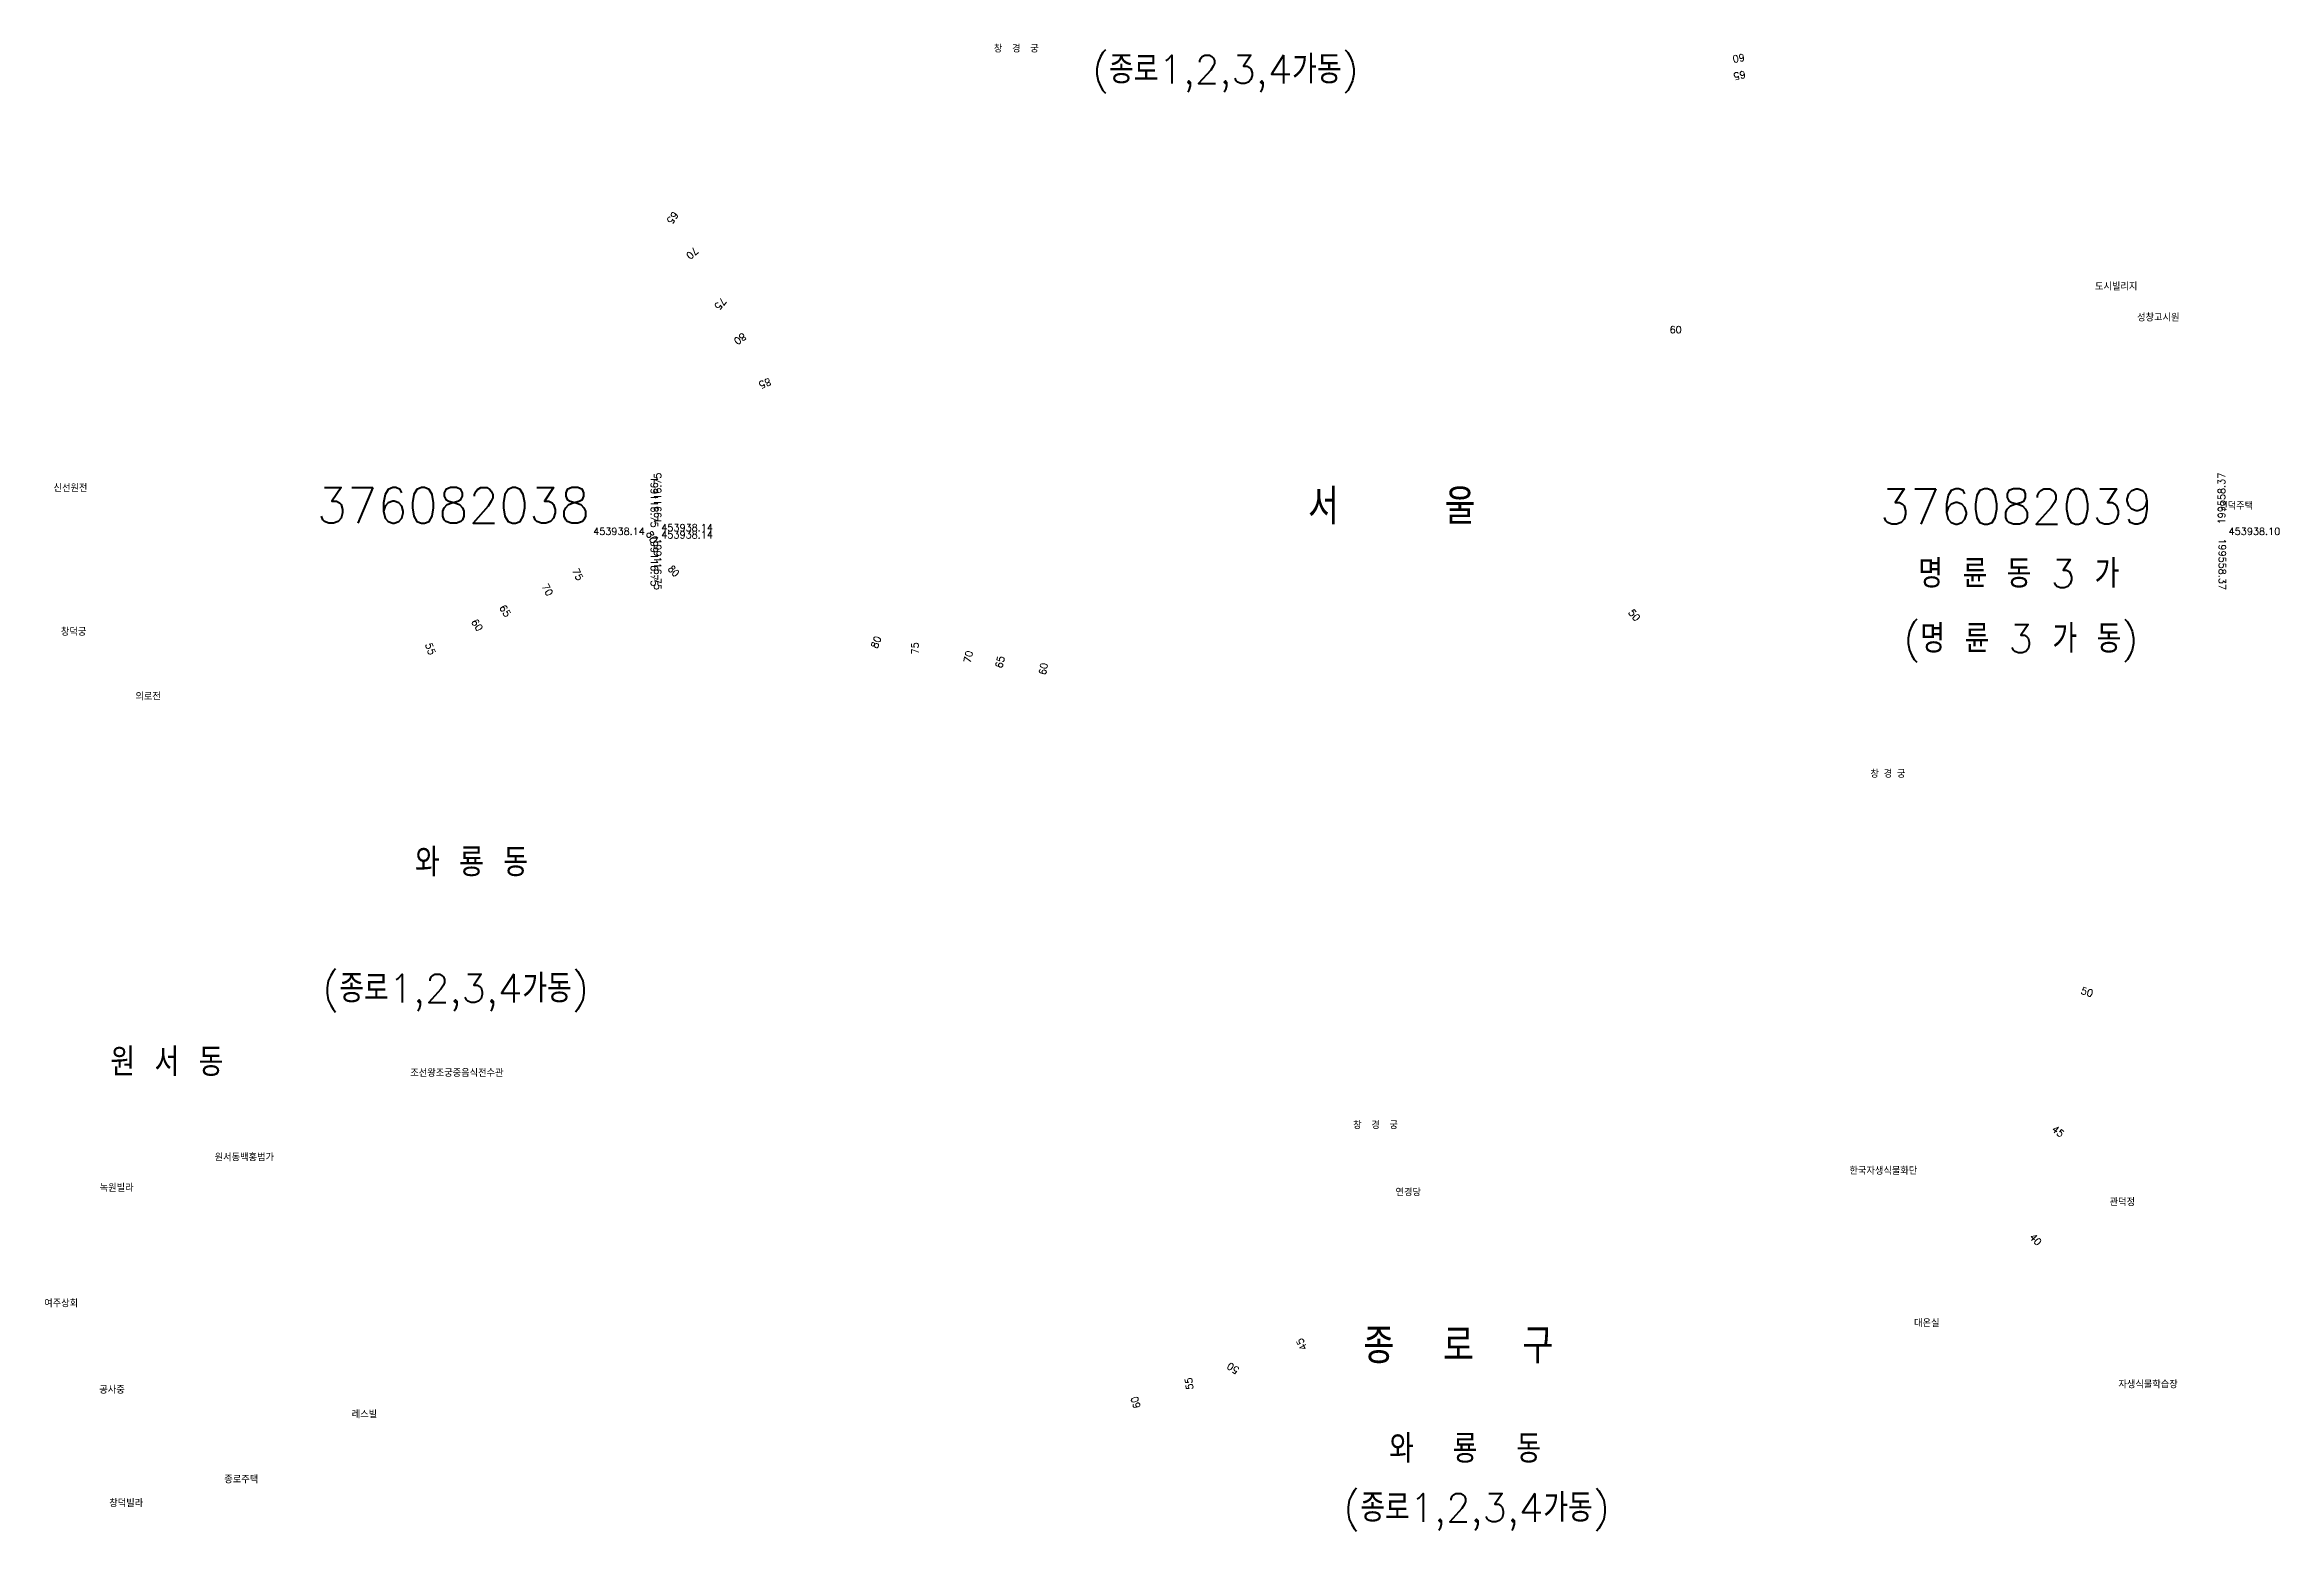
# Model space of a CAD drawing. Header units: feet. Extents: x -1222 to 199575, y -502 to 454509.
# Drawn here: x 198944 to 199575, y 453656 to 454076 of the extents above; entities that cross this region are included whole.
import ezdxf
from ezdxf.enums import TextEntityAlignment as Align

# ---------------------------------------------------------------- set-up
doc = ezdxf.new("R2010")
doc.units = ezdxf.units.FT
doc.header["$MEASUREMENT"] = 0
for name, color, linetype in [('CA0011', 7, 'CONTINUOUS'), ('ZC002', 7, 'CONTINUOUS'), ('ZC003', 7, 'CONTINUOUS'), ('ZC251', 7, 'CONTINUOUS'), ('ZC252', 7, 'CONTINUOUS'), ('ZC500', 7, 'CONTINUOUS'), ('ZC601', 7, 'CONTINUOUS')]:
    doc.layers.add(name, color=color, linetype=linetype)
doc.styles.add('GHS', font='ROMANS', dxfattribs={"bigfont": 'NGSW.shx'})
doc.styles.add('NGSW', font='ROMANS.shx', dxfattribs={"bigfont": 'NGSW.shx'})
doc.styles.get("Standard").update_dxf_attribs({"font": 'ROMANS.shx', "bigfont": 'NGSW.shx'})

msp = doc.modelspace()

# ---------------------------------------------------------------- texts
at = {"layer": 'CA0011', "style": 'NGSW'}
for s, rotation, p in [('60', 191.26, (199420.15, 454072.36)), ('65', 192.23, (199420.38, 454067.49)), ('65', 233.47, (199119.11, 454025.9)), ('70', 222.24, (199124.56, 454016.25)), ('75', 228.34, (199132.58, 454001.77)), ('80', 216.2, (199138.03, 453992.27)), ('85', 202.21, (199145.06, 453980.19)), ('50', 308.99, (199392.84, 453912.48)), ('80', 69.92, (199179.93, 453908.07)), ('75', 91.26, (199190.37, 453906.8)), ('70', 78.34, (199205.76, 453904.16)), ('65', 76.34, (199214.77, 453902.64)), ('60', 80.42, (199226.9, 453900.8)), ('50', 342.05, (199521.69, 453806.55)), ('45', 321.53, (199512.93, 453766.83)), ('40', 314.17, (199506.35, 453736.2)), ('45', 117.41, (199298.68, 453710.5)), ('50', 147.06, (199278.31, 453703.54)), ('55', 97.84, (199267.56, 453699.25)), ('60', 107.15, (199252.16, 453694.02))]:
    msp.add_text(s, height=2, rotation=rotation, dxfattribs=at).set_placement(p, align=Align.RIGHT)
msp.add_text('60', height=2, rotation=359.99, dxfattribs=at).set_placement((199402.49, 453994.05))
at = {"layer": 'CA0011'}
for s, rotation, p in [('80', 301, (199115.08, 453934.52)), ('70', 299, (199085.55, 453919.63)), ('75', 295, (199093.98, 453923.99)), ('65', 302, (199073.72, 453913.66)), ('60', 304, (199065.87, 453909.68)), ('55', 290, (199052.2, 453902.98))]:
    msp.add_text(s, height=2, rotation=rotation, dxfattribs=at).set_placement(p, align=Align.RIGHT)
at = {"layer": 'CA0011', "style": 'NGSW', "width": 0.91}
msp.add_text('80', height=2, rotation=312.21, dxfattribs=at).set_placement((199121.55, 453925.08), align=Align.RIGHT)
at = {"layer": 'ZC002', "style": 'NGSW'}
for s, p in [('도시빌리지', (199522.64, 454006.18)), ('성창고시원', (199534.53, 453997.43)), ('인덕주택', (199557.72, 453944.22)), ('한국자생식물화단', (199453.3, 453756.46)), ('관덕정', (199526.77, 453747.61)), ('대온실', (199471.53, 453713.46)), ('자생식물학습장', (199529.25, 453696.15))]:
    msp.add_text(s, height=2, rotation=359.99, dxfattribs=at).set_placement(p)
for s, p in [('신선원전', (198946.1, 453949.27)), ('조선왕조궁중음식전수관', (199046.87, 453784.1)), ('원서동백홍범가', (198991.61, 453760.28)), ('녹원빌라', (198959.14, 453751.63)), ('여주상회', (198943.48, 453719.04)), ('레스빌', (199030.31, 453687.68)), ('종로주택', (198994.34, 453669.31)), ('창덕빌라', (198961.85, 453662.58))]:
    msp.add_text(s, height=2, dxfattribs=at).set_placement(p)
at = {"layer": 'ZC003', "style": 'NGSW'}
for s, p in [('창  경  궁', (199211.66, 454073.36)), ('창덕궁', (198948.18, 453908.67)), ('의로전', (198969.22, 453890.41))]:
    msp.add_text(s, height=2, dxfattribs=at).set_placement(p)
for s, p in [('창 경 궁', (199459.2, 453868.56)), ('창  경  궁', (199313.12, 453769.36)), ('연경당', (199325.09, 453750.4))]:
    msp.add_text(s, height=2, rotation=359.99, dxfattribs=at).set_placement(p)
at = {"layer": 'ZC251', "style": 'NGSW'}
for s, height, p in [('명 륜 동 3 가', 8, (199472.74, 453922.16)), ('와 룡 동', 8, (199048.18, 453840.66)), ('원 서 동', 8, (198962.13, 453784.25)), ('종  로  구', 10, (199316.02, 453703.13)), ('와  룡  동', 8, (199323.3, 453675.05))]:
    msp.add_text(s, height=height, dxfattribs=at).set_placement(p)
at = {"layer": 'ZC252', "style": 'NGSW'}
for s, p in [('(종로1,2,3,4가동)', (199239.39, 454064.56)), ('(명 륜 3 가 동)', (199468.5, 453903.8)), ('(종로1,2,3,4가동)', (199021.99, 453805.04)), ('(종로1,2,3,4가동)', (199310.33, 453658.39))]:
    msp.add_text(s, height=8, dxfattribs=at).set_placement(p)
at = {"layer": 'ZC500', "style": 'GHS'}
msp.add_text('공사중', height=2, dxfattribs=at).set_placement((198959.03, 453694.63))
at = {"layer": 'ZC601'}
for s, rotation, style, p in [('199116.75', 90, 'NGSW', (199117.75, 453940.14)), ('199558.37', 90, 'NGSW', (199559.37, 453940.1)), ('199116.75', 270, 'NGSW', (199114.75, 453937.14)), ('199116.75', 270, 'GHS', (199115.75, 453936.14)), ('199558.37', 270, 'GHS', (199557.58, 453936.13))]:
    msp.add_text(s, height=2, rotation=rotation, dxfattribs=dict(at, style=style)).set_placement(p)
at = {"layer": 'ZC601', "style": 'NGSW'}
for s, height, p in [('376082038', 10, (199020.45, 453940.45)), ('서    울', 10, (199300.37, 453940.1)), ('376082039', 10, (199461.87, 453940.1)), ('453938.14', 2, (199098.51, 453937.14)), ('453938.14', 2, (199098.51, 453937.14)), ('453938.14', 2, (199117.75, 453938.14)), ('453938.14', 2, (199117.75, 453936.14)), ('453938.10', 2, (199560.37, 453937.1)), ('453938.10', 2, (199560.37, 453937.1))]:
    msp.add_text(s, height=height, dxfattribs=at).set_placement(p)
msp.add_text('199116.75', height=2, rotation=270, dxfattribs=at).set_placement((199114.75, 453939.14), align=Align.RIGHT)

doc.saveas('drawing.dxf')
